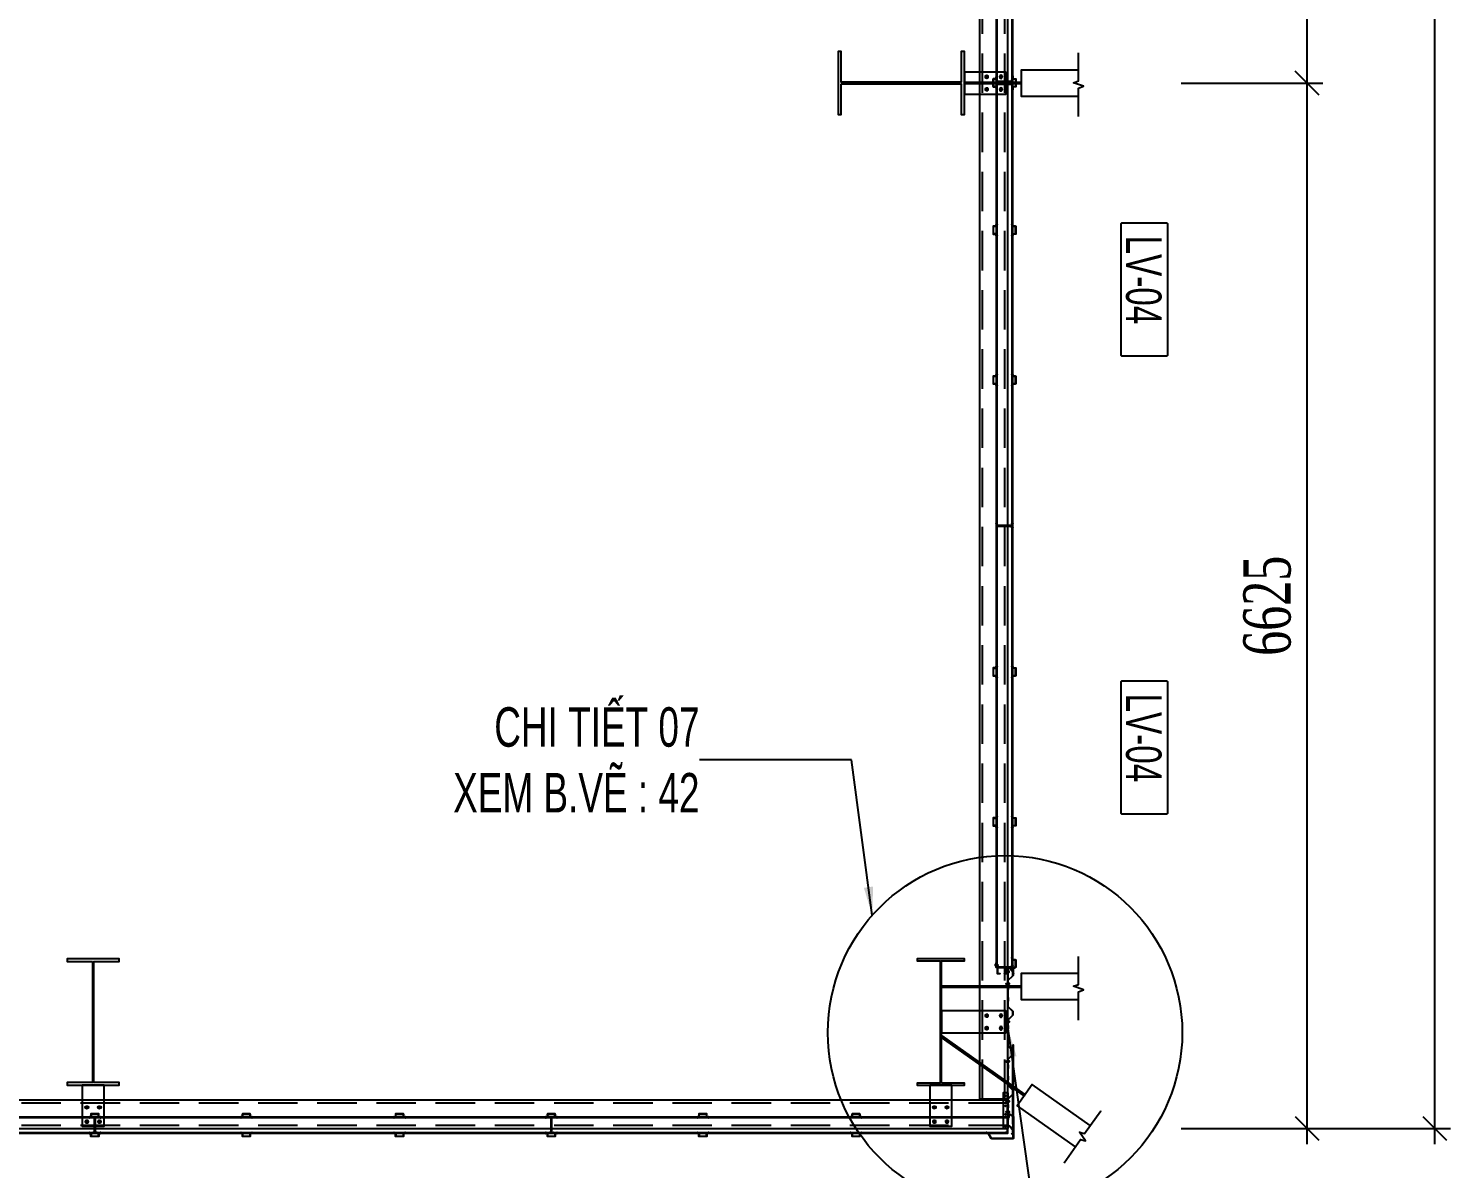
# Model space of a CAD drawing. Header units: inches. Extents: x 340055 to 349452, y -34649 to -30845.
# Drawn here: x 347365.8 to 347455.9, y -33737 to -33664.8 of the extents above; entities that cross this region are included whole.
import ezdxf

# ---------------------------------------------------------------- set-up
doc = ezdxf.new("R2010")
doc.units = ezdxf.units.IN
doc.header["$MEASUREMENT"] = 0
doc.linetypes.add('CENTER2', pattern=[28.575, 19.05, -3.175, 3.175, -3.175])
doc.linetypes.add('HIDDEN', pattern=[0.375, 0.25, -0.125])
for name, color, linetype in [('2', 2, 'Continuous'), ('250', 250, 'Continuous'), ('251', 251, 'Continuous'), ('3', 3, 'Continuous'), ('6', 6, 'Continuous'), ('8', 8, 'Continuous'), ('Co ban', 2, 'Continuous'), ('DIM', 8, 'Continuous'), ('flashing', 6, 'Continuous'), ('STRUCTURE', 1, 'Continuous')]:
    doc.layers.add(name, color=color, linetype=linetype)
doc.styles.add('ST1', font='times.ttf', dxfattribs={"width": 0.7})
doc.styles.add('ST1H', font='vnshxh.shx', dxfattribs={"width": 0.7})
doc.dimstyles.new('100', dxfattribs={"dimtxt": 3, "dimasz": 1.5, "dimexe": 1, "dimexo": 0, "dimgap": 1, "dimtad": 1, "dimdec": 0, "dimlfac": 100, "dimzin": 0, "dimdsep": 46, "dimtxsty": 'ST1', "dimblk": 'OBLIQUE', "dimcen": 1, "dimdle": 1, "dimclrd": 8, "dimclre": 8, "dimclrt": 3, "dimadec": 0, "dimazin": 0, "dimtfac": 1, "dimtdec": 0, "dimtix": 1, "dimtmove": 1, "dimatfit": 3, "dimfxl": 0, "dimtolj": 1, "dimtzin": 0, "dimlwd": -1, "dimlwe": -1, "dimarcsym": 0})
doc.dimstyles.new('3', dxfattribs={"dimtxt": 3.5, "dimasz": 1.8, "dimexe": 1, "dimexo": 0, "dimgap": 1, "dimtad": 1, "dimdec": 0, "dimlfac": 3, "dimzin": 0, "dimdsep": 46, "dimtxsty": 'ST1H', "dimblk": 'OBLIQUE', "dimcen": 1, "dimdle": 1, "dimclrd": 8, "dimclre": 8, "dimclrt": 3, "dimadec": 0, "dimazin": 0, "dimtfac": 1, "dimtdec": 0, "dimtix": 1, "dimtofl": 0, "dimtmove": 1, "dimatfit": 3, "dimfxl": 0, "dimtolj": 1, "dimtzin": 0, "dimlwd": -1, "dimlwe": -1, "dimarcsym": 0})

# ---------------------------------------------------------------- blocks, each defined once
blk = doc.blocks.new('_Oblique')
at = {"color": 0, "linetype": 'ByBlock', "lineweight": -2}
blk.add_line((-0.5, -0.5), (0.5, 0.5), dxfattribs=at)
blk = doc.blocks.new('*D364')
at = {"color": 8, "linetype": 'Continuous', "transparency": 16777216}
for p, q in [((347446.823, -33735.508), (347446.823, -33667.26)), ((347438.832, -33668.26), (347447.823, -33668.26)), ((347438.832, -33734.508), (347447.823, -33734.508))]:
    blk.add_line(p, q, dxfattribs=at)
at = {"layer": 'Defpoints', "color": 0, "transparency": 16777216}
for p in [(347438.832, -33668.26), (347446.823, -33668.26), (347438.832, -33734.508)]:
    blk.add_point(p, dxfattribs=at)
at = {"color": 8, "transparency": 16777216, "xscale": 1.5, "yscale": 1.5, "zscale": 1.5}
for p, rotation in [((347446.823, -33668.26), 90), ((347446.823, -33734.508), 270)]:
    blk.add_blockref('_Oblique', p, dxfattribs=dict(at, rotation=rotation))
at = {"color": 3, "transparency": 16777216, "insert": (347444.297, -33701.384), "char_height": 3, "attachment_point": 5, "rotation": 90, "style": 'ST1', "bg_fill": 3, "box_fill_scale": 1.25, "bg_fill_color": 256, "bg_fill_true_color": 13158600, "bg_fill_transparency": 0}
blk.add_mtext('\\A1;6625', dxfattribs=at)
blk = doc.blocks.new('*D365')
at = {"color": 8, "linetype": 'Continuous', "transparency": 16777216}
for p, q in [((347446.823, -33669.26), (347446.823, -33601.01)), ((347438.098, -33602.01), (347447.823, -33602.01)), ((347438.832, -33668.26), (347447.823, -33668.26))]:
    blk.add_line(p, q, dxfattribs=at)
at = {"layer": 'Defpoints', "color": 0, "transparency": 16777216}
for p in [(347438.098, -33602.01), (347446.823, -33602.01), (347438.832, -33668.26)]:
    blk.add_point(p, dxfattribs=at)
at = {"color": 8, "transparency": 16777216, "xscale": 1.5, "yscale": 1.5, "zscale": 1.5}
for p, rotation in [((347446.823, -33602.01), 90), ((347446.823, -33668.26), 270)]:
    blk.add_blockref('_Oblique', p, dxfattribs=dict(at, rotation=rotation))
at = {"color": 3, "transparency": 16777216, "insert": (347444.297, -33635.135), "char_height": 3, "attachment_point": 5, "rotation": 90, "style": 'ST1', "bg_fill": 3, "box_fill_scale": 1.25, "bg_fill_color": 256, "bg_fill_true_color": 13158600, "bg_fill_transparency": 0}
blk.add_mtext('\\A1;6625', dxfattribs=at)
blk = doc.blocks.new('*D368')
at = {"color": 8, "linetype": 'Continuous', "transparency": 16777216}
for p, q in [((347454.91, -33735.508), (347454.91, -33468.51)), ((347438.098, -33469.51), (347455.91, -33469.51)), ((347438.832, -33734.508), (347455.91, -33734.508))]:
    blk.add_line(p, q, dxfattribs=at)
at = {"layer": 'Defpoints', "color": 0, "transparency": 16777216}
for p in [(347438.098, -33469.51), (347454.91, -33469.51), (347438.832, -33734.508)]:
    blk.add_point(p, dxfattribs=at)
at = {"color": 8, "transparency": 16777216, "xscale": 1.5, "yscale": 1.5, "zscale": 1.5}
for p, rotation in [((347454.91, -33469.51), 90), ((347454.91, -33734.508), 270)]:
    blk.add_blockref('_Oblique', p, dxfattribs=dict(at, rotation=rotation))
at = {"color": 3, "transparency": 16777216, "insert": (347452.384, -33602.009), "char_height": 3, "attachment_point": 5, "rotation": 90, "style": 'ST1', "bg_fill": 3, "box_fill_scale": 1.25, "bg_fill_color": 256, "bg_fill_true_color": 13158600, "bg_fill_transparency": 0}
blk.add_mtext('\\A1;26500', dxfattribs=at)
blk = doc.blocks.new('OVAl18-26')
at = {"layer": '250', "linetype": 'HIDDEN', "ltscale": 3}
blk.add_circle((0, 0), 1.78, dxfattribs=at)
at = {"layer": 'Co ban', "color": 71}
for p, q in [((0.8, 1.8), (-0.8, 1.8)), ((-0.8, -1.8), (0.8, -1.8))]:
    blk.add_line(p, q, dxfattribs=at)
for centre, start, end in [((-0.8, 0), 90, 270), ((0.8, 0), 270, 90)]:
    blk.add_arc(centre, 1.78, start, end, dxfattribs=at)
at = {"layer": 'DIM', "color": 5, "linetype": 'CENTER2', "ltscale": 0.2}
blk.add_line((-3.4, 0), (3.4, 0), dxfattribs=at)
at = {"layer": 'DIM', "color": 5, "linetype": 'CENTER2', "ltscale": 0.1}
blk.add_line((0, -2.7), (0, 2.7), dxfattribs=at)
blk.add_line((0, -2.7), (0, 2.7), dxfattribs=at)
blk = doc.blocks.new('Short_Self_drilling')
at = {"layer": 'STRUCTURE', "color": 1, "linetype": 'Continuous'}
for p, q in [((6.4, 1.7), (-6.4, 1.7)), ((5.1, 3.8), (-5.1, 3.8)), ((-2.6, 2.9), (-5.1, 2.9)), ((-3.4, 3.8), (-3.4, 6.8)), ((3, 7.2), (-3, 7.2)), ((2.6, 2.9), (-2.6, 2.9)), ((-2.1, 2.8), (-2.1, 2.9)), ((6.3, 0), (0, 0)), ((2.2, 2.8), (2.2, 2.9)), ((2.2, -0.5), (2.2, 0)), ((5.1, 2.9), (2.6, 2.9)), ((3.4, 3.8), (3.4, 6.8)), ((3, -1.2), (-2.7, -0.2)), ((3, -2.7), (-2.7, -1.8)), ((3, -4.2), (-2.7, -3.3)), ((3, -5.8), (-2.7, -4.8)), ((3, -7.3), (-2.7, -6.3)), ((-1.9, -8), (-2.7, -7.9)), ((-2.1, -1.4), (-2.1, -0.9)), ((-2.1, -2.9), (-2.1, -2.4)), ((-2.1, -4.4), (-2.1, -3.9)), ((-2.1, -6), (-2.1, -5.4)), ((-2.1, -7.5), (-2.1, -7)), ((-2.1, -12.3), (-2.1, -8.5)), ((3, -8.8), (-1.1, -8.1)), ((2.1, -12.3), (2.1, -9.1)), ((2.2, -2), (2.2, -1.5)), ((2.2, -3.6), (2.2, -3)), ((2.2, -5.1), (2.2, -4.6)), ((2.2, -6.6), (2.2, -6.1)), ((2.2, -8.1), (2.2, -7.6))]:
    blk.add_line(p, q, dxfattribs=at)
blk.add_lwpolyline([(6.4, 1.3), (6.4, 1.7), (2.1, 2.8), (-2.1, 2.8), (-6.4, 1.7), (-6.4, 1.3)], close=True, dxfattribs=at)
for points in [[(-6.4, 1.3, -0.088869), (-6.3, 0), (0, 0)], [(-0.1, 3.8), (-0.3, 6.2, 0.338878), (-3.1, 6.2), (-3.3, 3.8)], [(3.3, 3.8), (3.1, 6.2, 0.338878), (0.3, 6.2), (0.1, 3.8)], [(2.1, -12.3), (0.2, -14.2, -0.333596), (-0.2, -14.2), (-2.1, -12.3)], [(-0.1, -14), (-1, -12.2, -0.148657), (-1.4, -11.2), (-2, -7.7, -0.815006), (-1.2, -7.8, 0.150833), (-0.8, -8.7)], [(2.1, -12.3), (1.7, -11.7, 0.52242), (0.9, -11.7), (-0.2, -14.2)]]:
    blk.add_lwpolyline(points, format="xyb", dxfattribs=at)
for points in [[(3, -1.2), (2.2, -1.5), (-2.1, -0.8), (-2.7, -0.2), (-2.4, 0)], [(3, -2.7), (2.2, -3), (-2.1, -2.4), (-2.7, -1.8), (-2.1, -1.4), (2.2, -2), (3, -2.7)], [(3, -4.2), (2.2, -4.6), (-2.1, -3.9), (-2.7, -3.3), (-2.1, -2.9), (2.2, -3.6), (3, -4.2)], [(3, -5.8), (2.2, -6.1), (-2.1, -5.4), (-2.7, -4.8), (-2.1, -4.4), (2.2, -5.1), (3, -5.8)], [(3, -7.3), (2.2, -7.6), (-2.1, -7), (-2.7, -6.3), (-2.1, -6), (2.2, -6.6), (3, -7.3)], [(-1.8, -8.5), (-2.1, -8.5), (-2.7, -7.9), (-2.1, -7.5), (-1.8, -7.5)], [(-1.3, -7.6), (2.2, -8.1), (3, -8.8)], [(-1.2, 0), (2.2, -0.5), (3, -1.2)], [(3, -8.8), (2.2, -9.1), (-0.8, -8.7)]]:
    blk.add_lwpolyline(points, dxfattribs=at)
for centre, radius, start, end in [((-5, 3.3), 0.455, 109.79487, 250.26739), ((-3, 6.8), 0.429, 90.03113, 180.03113), ((3, 6.8), 0.429, 0.03113, 90.03113), ((5.1, 3.3), 0.435, 279.72757, 80.33469), ((10, 0.2), 3.74, 162.29632, 182.61031)]:
    blk.add_arc(centre, radius, start, end, dxfattribs=at)
blk = doc.blocks.new('751')
at = {"true_color": 0xfa051e}
h = blk.add_hatch(dxfattribs=at)
h.set_pattern_fill('ANSI31', color=1, scale=3, style=0)
h.set_pattern_definition([(135, (666177.15917, -3958.0753), (0.26516504294, 0.26516504294), [])])
h.paths.add_polyline_path([(349602.3, -42372.5), (349602.9, -42372.5), (349602.9, -42297.5), (349602.3, -42297.5)])
at = {"color": 8}
for p, q in [((349607.2, -42303.5), (349607.8, -42303.5)), ((349607.5, -42303.2), (349607.5, -42303.8)), ((349607.2, -42324.6), (349607.8, -42324.6)), ((349607.2, -42342.6), (349607.8, -42342.6)), ((349607.5, -42324.3), (349607.5, -42324.9)), ((349607.5, -42342.3), (349607.5, -42342.9)), ((349607.2, -42368.3), (349607.8, -42368.3)), ((349607.5, -42368), (349607.5, -42368.7))]:
    blk.add_line(p, q, dxfattribs=at)
at = {"color": 1, "true_color": 0xfa051e}
for points in [[(349612.3, -42372.5), (349602.3, -42372.5), (349602.3, -42297.5), (349612.3, -42297.5)], [(349602.3, -42372.5), (349602.9, -42372.5), (349602.9, -42297.5), (349602.3, -42297.5)]]:
    blk.add_lwpolyline(points, close=True, dxfattribs=at)
at = {"color": 8}
for centre, radius in [((349607.5, -42303.5), 0.665), ((349607.5, -42303.5), 0.318), ((349607.5, -42324.6), 0.665), ((349607.5, -42342.6), 0.665), ((349607.5, -42324.6), 0.318), ((349607.5, -42342.6), 0.318), ((349607.5, -42368.3), 0.665), ((349607.5, -42368.3), 0.318)]:
    blk.add_circle(centre, radius, dxfattribs=at)
blk = doc.blocks.new('RIVET')
at = {"color": 8}
for p, q in [((-3.9, 1.1), (-4.2, 0)), ((-4.2, 0), (-3.9, -1.1)), ((-3.9, -1.1), (-3.9, 1.1)), ((-3.5, -1.3), (-3.5, 1.3)), ((-1, -1.2), (-1, 1.3)), ((-1, 1.3), (-0.1, 1.3)), ((0, 1.3), (0, 2.4)), ((0, -1.3), (0, 1.3)), ((0.1, 2.5), (0.1, 2.5)), ((0.1, 2.5), (0.7, 1.4)), ((0.1, -2.5), (0.1, 2.5)), ((0.7, 1.1), (0.7, -1.1)), ((0.9, 0.7), (0.7, 0.7)), ((0.9, -0.7), (0.9, 0.7)), ((-0.1, -1.2), (-1, -1.2)), ((0, -2.4), (0, -1.3)), ((0.7, -1.4), (0.1, -2.5)), ((0.1, -2.5), (0.1, -2.5)), ((0.9, -0.7), (0.7, -0.7))]:
    blk.add_line(p, q, dxfattribs=at)
for centre, radius, start, end in [((-3.4, 0.7), 0.634, 101.56667, 142.23088), ((-2.5, -0.1), 1.78, 64.63521, 125.23685), ((-0.9, 3), 1.71, 240.47832, 268.3625), ((-0.1, 1.3), 0.0625, 270, 0), ((0.1, 2.4), 0.0625, 90, 180), ((0.1, 2.4), 0.0625, 26.56505, 90), ((0.1, 1.1), 0.625, 0, 26.56505), ((5.4, 0.6), 4.45, 179.07778, 187.95176), ((5.8, -0.6), 4.85, 172.41501, 180.55546), ((-3.4, -0.7), 0.634, 217.76912, 258.43333), ((-2.5, 0.1), 1.78, 234.76315, 295.36479), ((-0.9, -3), 1.71, 91.6375, 119.52168), ((-0.1, -1.3), 0.0625, 0, 90), ((0.1, -2.4), 0.0625, 180, 270), ((0.1, -2.4), 0.0625, 270, 333.43495), ((0.1, -1.1), 0.625, 333.43495, 0)]:
    blk.add_arc(centre, radius, start, end, dxfattribs=at)
blk = doc.blocks.new('855')
at = {"color": 71, "ltscale": 0.1}
for points in [[(369877.7, -45248.5), (369877.7, -44157.6), (369911.1, -44157.6), (369911.1, -45248.5), (369911.1, -45258.4), (369877.7, -45258.4)], [(369911.1, -45248.5), (369911.1, -44157.6), (369877.7, -44157.6), (369877.7, -45248.5), (369877.7, -45258.4), (369911.1, -45258.4)], [(369910.8, -45248.5), (369910.8, -45258.1), (369878.1, -45258.1), (369878.1, -45248.5), (369878.1, -44157.9), (369910.8, -44157.9)], [(369878.1, -45248.5), (369878.1, -45258.1), (369910.8, -45258.1), (369910.8, -45248.5), (369910.8, -44157.9), (369878.1, -44157.9)]]:
    blk.add_lwpolyline(points, close=True, dxfattribs=at)
at = {"layer": 'flashing'}
for points in [[(369898.2, -44157.2), (369877.4, -44157.2), (369877.4, -44165.6), (369877.7, -44165.6), (369877.7, -44157.6), (369898.2, -44157.6), (369911.1, -44157.6), (369911.1, -44165.6), (369911.5, -44165.6), (369911.5, -44157.2)], [(369877.4, -44530.7), (369877.4, -44537.4), (369877.7, -44537.4), (369877.7, -44530.4), (369871.1, -44530.4), (369871.1, -44517.4), (369871.1, -44514.4), (369877.7, -44514.4), (369877.7, -44507.4), (369877.4, -44507.4), (369877.4, -44514), (369870.7, -44514), (369870.7, -44517.4), (369870.7, -44530.7)], [(369911.5, -44530.7), (369911.5, -44537.4), (369911.1, -44537.4), (369911.1, -44530.4), (369917.8, -44530.4), (369917.8, -44517.4), (369917.8, -44514.4), (369911.1, -44514.4), (369911.1, -44507.4), (369911.5, -44507.4), (369911.5, -44514), (369918.1, -44514), (369918.1, -44517.4), (369918.1, -44530.7)], [(369877.4, -44901.7), (369877.4, -44908.3), (369877.7, -44908.3), (369877.7, -44901.3), (369871.1, -44901.3), (369871.1, -44888.4), (369871.1, -44885.3), (369877.7, -44885.3), (369877.7, -44878.3), (369877.4, -44878.3), (369877.4, -44885), (369870.7, -44885), (369870.7, -44888.4), (369870.7, -44901.7)], [(369911.5, -44901.7), (369911.5, -44908.3), (369911.1, -44908.3), (369911.1, -44901.3), (369917.8, -44901.3), (369917.8, -44888.4), (369917.8, -44885.3), (369911.1, -44885.3), (369911.1, -44878.3), (369911.5, -44878.3), (369911.5, -44885), (369918.1, -44885), (369918.1, -44888.4), (369918.1, -44901.7)], [(369898.2, -45258.8), (369877.4, -45258.8), (369877.4, -45250.4), (369877.7, -45250.4), (369877.7, -45258.4), (369898.2, -45258.4), (369911.1, -45258.4), (369911.1, -45250.4), (369911.5, -45250.4), (369911.5, -45258.8)]]:
    blk.add_lwpolyline(points, close=True, dxfattribs=at)
at = {"layer": 'flashing', "color": 0, "ltscale": 500}
for p, xscale, yscale, zscale in [((369877.4, -44162.3), -0.3130008010193706, 0.3130008010193706, 0.3130008012830477), ((369911.5, -44161.4), 0.3130008010193706, 0.3130008010193706, 0.3130008010193706), ((369877.4, -44510.5), -0.3255208330228925, 0.3255208333721384, 0.3255208333343695), ((369911.5, -44510.5), 0.3255208330228925, 0.3255208330228925, 0.3255208330228925), ((369877.4, -44534), -0.3255208330228925, 0.3255208333721384, 0.3255208333343695), ((369911.5, -44534), 0.3255208330228925, 0.3255208330228925, 0.3255208330228925), ((369877.4, -44881.5), -0.3255208330228925, 0.3255208333721384, 0.3255208333343695), ((369911.5, -44881.5), 0.3255208330228925, 0.3255208330228925, 0.3255208330228925), ((369877.4, -44905), -0.3255208330228925, 0.3255208333721384, 0.3255208333343695), ((369911.5, -44905), 0.3255208330228925, 0.3255208330228925, 0.3255208330228925)]:
    blk.add_blockref('RIVET', p, dxfattribs=dict(at, xscale=xscale, yscale=yscale, zscale=zscale))
at = {"layer": 'flashing', "color": 0, "ltscale": 500, "yscale": 0.3130008010193706, "rotation": 180}
for p, xscale, zscale in [((369877.4, -45253.7), 0.3130008010193706, 0.3130008010193706), ((369911.5, -45254.6), -0.3130008010193706, 0.3130008012830477)]:
    blk.add_blockref('RIVET', p, dxfattribs=dict(at, xscale=xscale, zscale=zscale))
blk = doc.blocks.new('854')
at = {"color": 71, "ltscale": 0.1}
for points in [[(369877.7, -43212.4), (369877.7, -42289.6), (369911.1, -42289.6), (369911.1, -43212.4), (369911.1, -43222.3), (369877.7, -43222.3)], [(369911.1, -43212.4), (369911.1, -42289.6), (369877.7, -42289.6), (369877.7, -43212.4), (369877.7, -43222.3), (369911.1, -43222.3)], [(369910.8, -43212.4), (369910.8, -43222), (369878.1, -43222), (369878.1, -43212.4), (369878.1, -42289.9), (369910.8, -42289.9)], [(369878.1, -43212.4), (369878.1, -43222), (369910.8, -43222), (369910.8, -43212.4), (369910.8, -42289.9), (369878.1, -42289.9)]]:
    blk.add_lwpolyline(points, close=True, dxfattribs=at)
at = {"layer": 'flashing'}
for points in [[(369898.2, -42289.2), (369877.4, -42289.2), (369877.4, -42297.6), (369877.7, -42297.6), (369877.7, -42289.6), (369898.2, -42289.6), (369911.1, -42289.6), (369911.1, -42297.6), (369911.5, -42297.6), (369911.5, -42289.2)], [(369877.4, -42606.4), (369877.4, -42613.1), (369877.7, -42613.1), (369877.7, -42606.1), (369871.1, -42606.1), (369871.1, -42593.2), (369871.1, -42590.1), (369877.7, -42590.1), (369877.7, -42583.1), (369877.4, -42583.1), (369877.4, -42589.8), (369870.7, -42589.8), (369870.7, -42593.2), (369870.7, -42606.4)], [(369911.5, -42606.4), (369911.5, -42613.1), (369911.1, -42613.1), (369911.1, -42606.1), (369917.8, -42606.1), (369917.8, -42593.2), (369917.8, -42590.1), (369911.1, -42590.1), (369911.1, -42583.1), (369911.5, -42583.1), (369911.5, -42589.8), (369918.1, -42589.8), (369918.1, -42593.2), (369918.1, -42606.4)], [(369877.4, -42923.1), (369877.4, -42929.8), (369877.7, -42929.8), (369877.7, -42922.8), (369871.1, -42922.8), (369871.1, -42909.8), (369871.1, -42906.8), (369877.7, -42906.8), (369877.7, -42899.8), (369877.4, -42899.8), (369877.4, -42906.4), (369870.7, -42906.4), (369870.7, -42909.8), (369870.7, -42923.1)], [(369911.5, -42923.1), (369911.5, -42929.8), (369911.1, -42929.8), (369911.1, -42922.8), (369917.8, -42922.8), (369917.8, -42909.8), (369917.8, -42906.8), (369911.1, -42906.8), (369911.1, -42899.8), (369911.5, -42899.8), (369911.5, -42906.4), (369918.1, -42906.4), (369918.1, -42909.8), (369918.1, -42923.1)], [(369898.2, -43222.6), (369877.4, -43222.6), (369877.4, -43214.3), (369877.7, -43214.3), (369877.7, -43222.3), (369898.2, -43222.3), (369911.1, -43222.3), (369911.1, -43214.3), (369911.5, -43214.3), (369911.5, -43222.6)]]:
    blk.add_lwpolyline(points, close=True, dxfattribs=at)
at = {"layer": 'flashing', "color": 0, "ltscale": 500}
for p, xscale, yscale, zscale in [((369877.4, -42294.3), -0.3130008010193706, 0.3130008010193706, 0.3130008012830477), ((369911.5, -42293.4), 0.3130008010193706, 0.3130008010193706, 0.3130008010193706), ((369877.4, -42586.3), -0.3255208330228925, 0.3255208333721384, 0.3255208333343695), ((369911.5, -42586.3), 0.3255208330228925, 0.3255208330228925, 0.3255208330228925), ((369877.4, -42609.8), -0.3255208330228925, 0.3255208333721384, 0.3255208333343695), ((369911.5, -42609.8), 0.3255208330228925, 0.3255208330228925, 0.3255208330228925), ((369877.4, -42902.9), -0.3255208330228925, 0.3255208333721384, 0.3255208333343695), ((369911.5, -42902.9), 0.3255208330228925, 0.3255208330228925, 0.3255208330228925), ((369877.4, -42926.4), -0.3255208330228925, 0.3255208333721384, 0.3255208333343695), ((369911.5, -42926.4), 0.3255208330228925, 0.3255208330228925, 0.3255208330228925)]:
    blk.add_blockref('RIVET', p, dxfattribs=dict(at, xscale=xscale, yscale=yscale, zscale=zscale))
at = {"layer": 'flashing', "color": 0, "ltscale": 500, "yscale": 0.3130008010193706, "rotation": 180}
for p, xscale, zscale in [((369877.4, -43217.6), 0.3130008010193706, 0.3130008010193706), ((369911.5, -43218.4), -0.3130008010193706, 0.3130008012830477)]:
    blk.add_blockref('RIVET', p, dxfattribs=dict(at, xscale=xscale, zscale=zscale))
blk = doc.blocks.new('853')
at = {"color": 71, "ltscale": 0.1}
for points in [[(339643.8, -42241.2), (340566.5, -42241.2), (340566.5, -42274.6), (339643.8, -42274.6), (339603.2, -42274.6), (339603.2, -42241.2)], [(339643.8, -42274.6), (340566.5, -42274.6), (340566.5, -42241.2), (339643.8, -42241.2), (339603.2, -42241.2), (339603.2, -42274.6)], [(339643.8, -42274.2), (339603.5, -42274.2), (339603.5, -42241.5), (339643.8, -42241.5), (340566.2, -42241.5), (340566.2, -42274.2)], [(339643.8, -42241.5), (339603.5, -42241.5), (339603.5, -42274.2), (339643.8, -42274.2), (340566.2, -42274.2), (340566.2, -42241.5)]]:
    blk.add_lwpolyline(points, close=True, dxfattribs=at)
at = {"layer": 'flashing'}
for points in [[(339602.8, -42261.6), (339602.8, -42240.9), (339611.2, -42240.9), (339611.2, -42241.2), (339603.2, -42241.2), (339603.2, -42261.6), (339603.2, -42274.6), (339611.2, -42274.6), (339611.2, -42274.9), (339602.8, -42274.9)], [(339914.5, -42240.9), (339907.8, -42240.9), (339907.8, -42241.2), (339914.8, -42241.2), (339914.8, -42234.5), (339927.7, -42234.5), (339930.8, -42234.5), (339930.8, -42241.2), (339937.8, -42241.2), (339937.8, -42240.9), (339931.1, -42240.9), (339931.1, -42234.2), (339927.7, -42234.2), (339914.5, -42234.2)], [(340238.1, -42240.9), (340231.4, -42240.9), (340231.4, -42241.2), (340238.4, -42241.2), (340238.4, -42234.5), (340251.3, -42234.5), (340254.4, -42234.5), (340254.4, -42241.2), (340261.4, -42241.2), (340261.4, -42240.9), (340254.7, -42240.9), (340254.7, -42234.2), (340251.3, -42234.2), (340238.1, -42234.2)], [(340566.9, -42261.6), (340566.9, -42240.9), (340558.5, -42240.9), (340558.5, -42241.2), (340566.5, -42241.2), (340566.5, -42261.6), (340566.5, -42274.6), (340558.5, -42274.6), (340558.5, -42274.9), (340566.9, -42274.9)], [(339914.5, -42274.9), (339907.8, -42274.9), (339907.8, -42274.6), (339914.8, -42274.6), (339914.8, -42281.2), (339927.7, -42281.2), (339930.8, -42281.2), (339930.8, -42274.6), (339937.8, -42274.6), (339937.8, -42274.9), (339931.1, -42274.9), (339931.1, -42281.6), (339927.7, -42281.6), (339914.5, -42281.6)], [(340238.1, -42274.9), (340231.4, -42274.9), (340231.4, -42274.6), (340238.4, -42274.6), (340238.4, -42281.2), (340251.3, -42281.2), (340254.4, -42281.2), (340254.4, -42274.6), (340261.4, -42274.6), (340261.4, -42274.9), (340254.7, -42274.9), (340254.7, -42281.6), (340251.3, -42281.6), (340238.1, -42281.6)]]:
    blk.add_lwpolyline(points, close=True, dxfattribs=at)
at = {"layer": 'flashing', "color": 0, "ltscale": 500}
for p, xscale, yscale, zscale, rotation in [((339607.9, -42240.8), 0.3130008012522012, 0.3130008012522012, 0.3130008012522012, 90), ((339911.2, -42240.9), -0.3255208333721384, 0.3255208333721384, 0.3255208333343695, 270), ((339934.7, -42240.9), -0.3255208333721384, 0.3255208333721384, 0.3255208333343695, 270), ((340234.7, -42240.9), -0.3255208333721384, 0.3255208333721384, 0.3255208333343695, 270), ((340258.2, -42240.9), -0.3255208333721384, 0.3255208333721384, 0.3255208333343695, 270), ((340561.8, -42240.8), -0.3130008012522012, 0.3130008012522012, 0.3130008012830477, 270), ((339607, -42274.9), -0.3130008012522012, 0.3130008012522012, 0.3130008012830477, 90), ((339911.2, -42274.9), 0.3255208332557231, 0.3255208332557231, 0.3255208332557231, 270), ((339934.7, -42274.9), 0.3255208332557231, 0.3255208332557231, 0.3255208332557231, 270), ((340234.7, -42274.9), 0.3255208332557231, 0.3255208332557231, 0.3255208332557231, 270), ((340258.2, -42274.9), 0.3255208332557231, 0.3255208332557231, 0.3255208332557231, 270), ((340562.7, -42274.9), 0.3130008012522012, 0.3130008012522012, 0.3130008012522012, 270)]:
    blk.add_blockref('RIVET', p, dxfattribs=dict(at, xscale=xscale, yscale=yscale, zscale=zscale, rotation=rotation))
blk = doc.blocks.new('852')
at = {"color": 71, "ltscale": 0.1}
for points in [[(329145.5, -42241.2), (329971, -42241.2), (329971, -42274.6), (329145.5, -42274.6), (329104.9, -42274.6), (329104.9, -42241.2)], [(329145.5, -42274.6), (329971, -42274.6), (329971, -42241.2), (329145.5, -42241.2), (329104.9, -42241.2), (329104.9, -42274.6)], [(329145.5, -42274.2), (329105.3, -42274.2), (329105.3, -42241.5), (329145.5, -42241.5), (329970.7, -42241.5), (329970.7, -42274.2)], [(329145.5, -42241.5), (329105.3, -42241.5), (329105.3, -42274.2), (329145.5, -42274.2), (329970.7, -42274.2), (329970.7, -42241.5)]]:
    blk.add_lwpolyline(points, close=True, dxfattribs=at)
at = {"layer": 'flashing'}
for points in [[(329104.6, -42261.6), (329104.6, -42240.9), (329113, -42240.9), (329113, -42241.2), (329104.9, -42241.2), (329104.9, -42261.6), (329104.9, -42274.6), (329113, -42274.6), (329113, -42274.9), (329104.6, -42274.9)], [(329379.3, -42240.9), (329372.6, -42240.9), (329372.6, -42241.2), (329379.6, -42241.2), (329379.6, -42234.5), (329392.6, -42234.5), (329395.6, -42234.5), (329395.6, -42241.2), (329402.6, -42241.2), (329402.6, -42240.9), (329396, -42240.9), (329396, -42234.2), (329392.6, -42234.2), (329379.3, -42234.2)], [(329679.4, -42240.9), (329672.7, -42240.9), (329672.7, -42241.2), (329679.7, -42241.2), (329679.7, -42234.5), (329692.7, -42234.5), (329695.7, -42234.5), (329695.7, -42241.2), (329702.7, -42241.2), (329702.7, -42240.9), (329696, -42240.9), (329696, -42234.2), (329692.7, -42234.2), (329679.4, -42234.2)], [(329971.3, -42261.6), (329971.3, -42240.9), (329963, -42240.9), (329963, -42241.2), (329971, -42241.2), (329971, -42261.6), (329971, -42274.6), (329963, -42274.6), (329963, -42274.9), (329971.3, -42274.9)], [(329379.3, -42274.9), (329372.6, -42274.9), (329372.6, -42274.6), (329379.6, -42274.6), (329379.6, -42281.2), (329392.6, -42281.2), (329395.6, -42281.2), (329395.6, -42274.6), (329402.6, -42274.6), (329402.6, -42274.9), (329396, -42274.9), (329396, -42281.6), (329392.6, -42281.6), (329379.3, -42281.6)], [(329679.4, -42274.9), (329672.7, -42274.9), (329672.7, -42274.6), (329679.7, -42274.6), (329679.7, -42281.2), (329692.7, -42281.2), (329695.7, -42281.2), (329695.7, -42274.6), (329702.7, -42274.6), (329702.7, -42274.9), (329696, -42274.9), (329696, -42281.6), (329692.7, -42281.6), (329679.4, -42281.6)]]:
    blk.add_lwpolyline(points, close=True, dxfattribs=at)
at = {"layer": 'flashing', "color": 0, "ltscale": 500}
for p, xscale, yscale, zscale, rotation in [((329109.7, -42240.8), 0.3130008012522012, 0.3130008012522012, 0.3130008012522012, 90), ((329376, -42240.9), -0.390625, 0.390625, 0.3906250000012433, 270), ((329399.5, -42240.9), -0.390625, 0.390625, 0.3906250000012433, 270), ((329676.1, -42240.9), -0.390625, 0.390625, 0.3906250000012433, 270), ((329699.6, -42240.9), -0.390625, 0.390625, 0.3906250000012433, 270), ((329966.3, -42240.8), -0.3130008012522012, 0.3130008012522012, 0.3130008012830477, 270), ((329108.8, -42274.9), -0.3130008012522012, 0.3130008012522012, 0.3130008012830477, 90), ((329376, -42274.9), 0.390625, 0.390625, 0.390625, 270), ((329399.5, -42274.9), 0.390625, 0.390625, 0.390625, 270), ((329676.1, -42274.9), 0.390625, 0.390625, 0.390625, 270), ((329699.6, -42274.9), 0.390625, 0.390625, 0.390625, 270), ((329967.2, -42274.9), 0.3130008012522012, 0.3130008012522012, 0.3130008012522012, 270)]:
    blk.add_blockref('RIVET', p, dxfattribs=dict(at, xscale=xscale, yscale=yscale, zscale=zscale, rotation=rotation))
blk = doc.blocks.new('SideLap')
at = {"layer": 'STRUCTURE', "color": 1, "linetype": 'Continuous'}
for p, q in [((15, 16), (0, 0)), ((20, 6), (0, -3)), ((15, 16), (20, 12)), ((15, 16), (40, 16)), ((42, 30), (40, 16)), ((40, 16), (44, -8)), ((48, 16), (42, 30)), ((42, 30), (48, -10)), ((52, -11), (48, 16)), ((48, 16), (52, 16)), ((54, 30), (52, 16)), ((52, 16), (57, -18)), ((60, 16), (54, 30)), ((54, 30), (64, -33)), ((65, -18), (60, 16)), ((60, 16), (64, 16)), ((66, 30), (64, 16)), ((64, 16), (69, -18)), ((72, 16), (66, 30)), ((66, 30), (76, -33)), ((77, -18), (72, 16)), ((72, 16), (76, 16)), ((78, 31), (76, 16)), ((76, 16), (81, -18)), ((84, 16), (78, 31)), ((78, 31), (88, -33)), ((89, -18), (84, 16)), ((84, 16), (88, 16)), ((90, 30), (88, 16)), ((88, 16), (93, -18)), ((96, 16), (90, 30)), ((90, 30), (100, -33)), ((101, -18), (96, 16)), ((96, 16), (100, 16)), ((102, 30), (100, 16)), ((100, 16), (105, -18)), ((108, 16), (102, 30)), ((102, 30), (112, -33)), ((112, -11), (108, 16)), ((108, 16), (112, 16)), ((112, -51), (112, 48)), ((122, -52), (122, 49)), ((122, 49), (126, 49)), ((126, 49), (134, 16)), ((126, 49), (126, -52)), ((134, 16), (134, -18)), ((134, 16), (135, 16)), ((135, 39), (135, 19)), ((135, 19), (135, -22)), ((142, 39), (142, -42)), ((142, 26), (165, 26)), ((142, 25), (161, 23)), ((161, 1), (142, -1)), ((169, 22), (169, -25)), ((0, -3), (15, -18)), ((2, -2), (16, -10)), ((15, -18), (45, -18)), ((24, -12), (51, -17)), ((45, -16), (45, -18)), ((45, -18), (52, -33)), ((49, -16), (52, -33)), ((52, -33), (53, -18)), ((53, -18), (53, -16)), ((53, -18), (57, -18)), ((57, -18), (64, -33)), ((64, -33), (65, -18)), ((65, -18), (69, -18)), ((69, -18), (76, -33)), ((76, -33), (77, -18)), ((77, -18), (81, -18)), ((81, -18), (88, -33)), ((88, -33), (89, -18)), ((89, -18), (93, -18)), ((93, -18), (100, -33)), ((100, -33), (101, -18)), ((101, -18), (105, -18)), ((105, -18), (112, -33)), ((112, -33), (112, -20)), ((126, -52), (122, -52)), ((134, -18), (126, -52)), ((134, -18), (135, -18)), ((135, -22), (135, -42)), ((142, -2), (161, -4)), ((161, -26), (142, -28)), ((142, -28), (165, -28))]:
    blk.add_line(p, q, dxfattribs=at)
for centre, radius, start, end in [((18, 9), 3.99, 304.23018, 54.5641), ((113, 77), 29.4, 267.42082, 287.73481), ((138, 39), 3.42, 9.69644, 170.30356), ((147, 12), 18.2, 322.55918, 37.44082), ((165, 22), 3.38, 0, 90), ((2, -1), 2.24, 141.63478, 215.42875), ((24, 2), 14.9, 234.00482, 267.82685), ((52, 2), 13, 231.08251, 265.39217), ((51, -14), 2.99, 285.97616, 82.6971), ((113, -80), 29.4, 72.26519, 92.57918), ((138, -41), 3.59, 199.76374, 340.23626), ((147, -15), 18.2, 322.55918, 37.44082), ((165, -25), 3.38, 270, 0)]:
    blk.add_arc(centre, radius, start, end, dxfattribs=at)

msp = doc.modelspace()

# ---------------------------------------------------------------- hatches: boundary and pattern name
at = {"true_color": 0xfc0324}
h = msp.add_hatch(dxfattribs=at)
h.set_pattern_fill('ANSI31', color=240, scale=0.24, style=0)
h.set_pattern_definition([(45, (336553.38051, -32405.638384), (-0.021213203436, 0.021213203436), [])])
h.paths.add_polyline_path([(347425.1075, -33668.2101), (347428.6972, -33668.2101), (347428.6972, -33668.3101), (347425.1075, -33668.3101)])
at = {"true_color": 0x11eee3}
msp.add_hatch(color=4, dxfattribs=at).paths.add_polyline_path([(347428.3281, -33724.3126), (347428.2051, -33724.3126), (347428.2051, -33724.4117, -0.0909947)])
at = {"true_color": 0xfc0324}
h = msp.add_hatch(dxfattribs=at)
h.set_pattern_fill('ANSI31', color=240, scale=0.24, style=0)
h.set_pattern_definition([(45, (336553.38051, -32462.896564), (-0.021213203436, 0.021213203436), [])])
h.paths.add_polyline_path([(347423.6477, -33725.4683), (347428.6972, -33725.4683), (347428.6972, -33725.5683), (347423.6477, -33725.5683)])
h = msp.add_hatch(dxfattribs=at)
h.set_pattern_fill('ANSI31', color=240, scale=0.24, angle=-35.222199, style=0)
h.set_pattern_definition([(9.77780055, (339272.48589, -26428.348394), (-0.0050948306, 0.02956421318), [])])
h.paths.add_polyline_path([(347423.6477, -33728.6156), (347428.9469, -33732.3568), (347428.8892, -33732.4385), (347423.6477, -33728.738)])

# ---------------------------------------------------------------- linework, layer by layer
at = {"color": 94}
for points in [[(347426.0727, -33471.4929), (347426.0727, -33732.6327), (347427.8577, -33732.6327), (347427.8577, -33471.4929)], [(347155.8579, -33734.5077), (347427.8577, -33734.5077), (347427.8577, -33732.7227), (347155.8579, -33732.7227)]]:
    msp.add_lwpolyline(points, close=True, dxfattribs=at)
at = {"color": 94, "linetype": 'HIDDEN', "ltscale": 10}
for points in [[(347426.2577, -33732.6327), (347426.2577, -33471.4929)], [(347427.6727, -33732.6327), (347427.6727, -33471.4929)], [(347427.8577, -33732.9077), (347155.8579, -33732.9077)], [(347427.8577, -33734.3227), (347155.8579, -33734.3227)]]:
    msp.add_lwpolyline(points, dxfattribs=at)
at = {"color": 240, "true_color": 0xfc0324}
for points in [[(347425.1075, -33668.2101), (347428.6972, -33668.2101), (347428.6972, -33668.3101), (347425.1075, -33668.3101)], [(347423.6477, -33725.4683), (347428.6972, -33725.4683), (347428.6972, -33725.5683), (347423.6477, -33725.5683)], [(347423.6477, -33728.6156), (347428.9469, -33732.3568), (347428.8892, -33732.4385), (347423.6477, -33728.738)]]:
    msp.add_lwpolyline(points, close=True, dxfattribs=at)
at = {"color": 94}
msp.add_lwpolyline([(347427.6484, -33724.6966), (347427.7824, -33724.6966), (347427.7824, -33724.3376, 0.4142136), (347427.7734, -33724.3286), (347427.2234, -33724.3286, 0.4142136), (347427.2144, -33724.3376), (347427.2144, -33724.6966), (347427.3484, -33724.6966), (347427.3484, -33724.7126), (347427.1984, -33724.7126), (347427.1984, -33724.3276, -0.4142136), (347427.2134, -33724.3126), (347427.7834, -33724.3126, -0.4142136), (347427.7984, -33724.3276), (347427.7984, -33724.7126), (347427.6484, -33724.7126), (347427.6484, -33724.6966)], format="xyb", dxfattribs=at)
at = {"color": 3, "ltscale": 15}
msp.add_lwpolyline([(347428.1022, -33734.8662), (347428.1691, -33734.7993), (347428.1691, -33734.6075), (347428.0905, -33734.5232), (347428.0905, -33734.4739), (347427.8596, -33734.2762), (347427.8596, -33733.9532), (347427.8776, -33733.9169), (347427.8776, -33733.7219), (347427.8596, -33733.6857), (347427.8596, -33733.23), (347427.8776, -33733.1938), (347427.8776, -33732.9988), (347427.8596, -33732.9625), (347427.8596, -33732.64), (347428.1691, -33732.3285), (347428.1691, -33732.0867), (347427.8596, -33731.7752), (347427.8596, -33731.4526), (347427.8776, -33731.4164), (347427.8776, -33731.2214), (347427.8596, -33731.1852), (347427.8596, -33730.7295), (347427.8776, -33730.6932), (347427.8776, -33730.4982), (347427.8596, -33730.462), (347427.8596, -33730.1394), (347428.1691, -33729.8302), (347428.1691, -33729.5885), (347427.8596, -33729.2793), (347427.8596, -33728.9542), (347427.8776, -33728.918), (347427.8776, -33728.723), (347427.8596, -33728.6867), (347427.8596, -33728.231), (347427.8776, -33728.1948), (347427.8776, -33727.9998), (347427.8596, -33727.9636), (347427.8596, -33727.641), (347428.1691, -33727.3295), (347428.1691, -33727.0877), (347427.8596, -33726.7762), (347427.8596, -33726.4511), (347427.8776, -33726.4149), (347427.8776, -33726.2199), (347427.8596, -33726.1836), (347427.8596, -33725.7279), (347427.8776, -33725.6917), (347427.8776, -33725.4967), (347427.8596, -33725.4604), (347427.8596, -33725.1379), (347428.1691, -33724.8287), (347428.1691, -33724.5862), (347428.0126, -33724.3808), (347427.8577, -33724.3336), (347427.8577, -33724.3236), (347428.0176, -33724.3708), (347428.1791, -33724.5828), (347428.1791, -33724.8328), (347427.8696, -33725.1421), (347427.8696, -33725.4581), (347427.8876, -33725.4943), (347427.8876, -33725.694), (347427.8696, -33725.7303), (347427.8696, -33726.1813), (347427.8876, -33726.2175), (347427.8876, -33726.4172), (347427.8696, -33726.4535), (347427.8696, -33726.7721), (347428.1791, -33727.0836), (347428.1791, -33727.3336), (347427.8696, -33727.6452), (347427.8696, -33727.9612), (347427.8876, -33727.9975), (347427.8876, -33728.1971), (347427.8696, -33728.2334), (347427.8696, -33728.6844), (347427.8876, -33728.7206), (347427.8876, -33728.9203), (347427.8696, -33728.9566), (347427.8696, -33729.2752), (347428.1791, -33729.5844), (347428.1791, -33729.8344), (347427.8696, -33730.1436), (347427.8696, -33730.4596), (347427.8876, -33730.4959), (347427.8876, -33730.6956), (347427.8696, -33730.7318), (347427.8696, -33731.1828), (347427.8876, -33731.2191), (347427.8876, -33731.4187), (347427.8696, -33731.455), (347427.8696, -33731.771), (347428.1791, -33732.0826), (347428.1791, -33732.3326), (347427.8696, -33732.6441), (347427.8696, -33732.9602), (347427.8876, -33732.9964), (347427.8876, -33733.1961), (347427.8696, -33733.2323), (347427.8696, -33733.6834), (347427.8876, -33733.7196), (347427.8876, -33733.9193), (347427.8696, -33733.9555), (347427.8696, -33734.2716), (347428.1005, -33734.4693), (347428.1005, -33734.5192), (347428.1791, -33734.6036), (347428.1791, -33734.8033), (347428.1091, -33734.8731)], close=True, dxfattribs=at)
at = {"color": 4, "true_color": 0x11eee3}
msp.add_lwpolyline([(347428.2051, -33724.4117), (347428.2051, -33724.3126), (347428.3281, -33724.3126, 0.0909947)], format="xyb", close=True, dxfattribs=at)
at = {"layer": '2'}
for points in [[(347417.3075, -33668.3101), (347424.9075, -33668.3101), (347424.9075, -33670.2601), (347425.1075, -33670.2601), (347425.1075, -33666.2601), (347424.9075, -33666.2601), (347424.9075, -33668.2101), (347417.3075, -33668.2101), (347417.3075, -33666.2601), (347417.1075, -33666.2601), (347417.1075, -33670.2601), (347417.3075, -33670.2601)], [(347369.8679, -33723.9176), (347369.8679, -33731.5976), (347368.2579, -33731.5976), (347368.2579, -33731.7576), (347371.5579, -33731.7576), (347371.5579, -33731.5976), (347369.9479, -33731.5976), (347369.9479, -33723.9176), (347371.5579, -33723.9176), (347371.5579, -33723.7576), (347368.2579, -33723.7576), (347368.2579, -33723.9176)], [(347423.6477, -33731.6376), (347423.6477, -33723.8776), (347425.1077, -33723.8776), (347425.1077, -33723.7576), (347422.1077, -33723.7576), (347422.1077, -33723.8776), (347423.5677, -33723.8776), (347423.5677, -33731.6376), (347422.1077, -33731.6376), (347422.1077, -33731.7576), (347425.1077, -33731.7576), (347425.1077, -33731.6376)]]:
    msp.add_lwpolyline(points, close=True, dxfattribs=at)
for points in [[(347432.3363, -33667.4351), (347428.6972, -33667.4351), (347428.6972, -33669.0851), (347432.3363, -33669.0851)], [(347432.3363, -33724.6933), (347428.6972, -33724.6933), (347428.6972, -33726.3433), (347432.3363, -33726.3433)], [(347433.0819, -33734.3275), (347429.3939, -33731.7237), (347428.4422, -33733.0716), (347432.1303, -33735.6754)]]:
    msp.add_lwpolyline(points, dxfattribs=at)
at = {"layer": '6', "color": 9}
for points in [[(347425.1075, -33667.5601), (347425.1075, -33668.9601), (347427.7228, -33668.9601), (347427.7228, -33667.5601)], [(347423.6477, -33727.0576), (347423.6477, -33728.4576), (347427.7228, -33728.4576), (347427.7228, -33727.0576)], [(347370.6079, -33731.7576), (347369.2079, -33731.7576), (347369.2079, -33734.3726), (347370.6079, -33734.3726)], [(347424.3077, -33731.7576), (347422.9077, -33731.7576), (347422.9077, -33734.3726), (347424.3077, -33734.3726)]]:
    msp.add_lwpolyline(points, close=True, dxfattribs=at)
at = {"layer": '8', "ltscale": 1e-09}
msp.add_lwpolyline([(347427.8577, -33734.4176), (347427.8578, -33539.6065)], dxfattribs=at)
at = {"layer": 'flashing', "color": 8, "linetype": 'Continuous'}
for points in [[(347432.3363, -33670.3833), (347432.3363, -33670.3833), (347432.3363, -33670.3833), (347432.3363, -33670.3833), (347432.3363, -33668.5824), (347432.655, -33668.4664), (347432.0176, -33668.2344), (347432.3363, -33668.1184), (347432.3363, -33666.3518), (347432.3363, -33666.3518), (347432.3363, -33666.3518), (347432.3363, -33666.3518), (347432.3363, -33666.3518), (347432.3363, -33666.3518), (347432.3363, -33666.3518), (347432.3363, -33666.3518)], [(347432.3363, -33727.6415), (347432.3363, -33727.6415), (347432.3363, -33727.6415), (347432.3363, -33727.6415), (347432.3363, -33725.8405), (347432.655, -33725.7246), (347432.0176, -33725.4926), (347432.3363, -33725.3766), (347432.3363, -33723.61), (347432.3363, -33723.61), (347432.3363, -33723.61), (347432.3363, -33723.61), (347432.3363, -33723.61), (347432.3363, -33723.61), (347432.3363, -33723.61), (347432.3363, -33723.61)], [(347431.4213, -33736.6796), (347431.4213, -33736.6796), (347431.4213, -33736.6796), (347431.4213, -33736.6796), (347432.46, -33735.2084), (347432.7872, -33735.2974), (347432.4004, -33734.7403), (347432.7276, -33734.8293), (347433.7465, -33733.3862), (347433.7465, -33733.3862), (347433.7465, -33733.3862), (347433.7465, -33733.3862), (347433.7465, -33733.3862), (347433.7465, -33733.3862), (347433.7465, -33733.3862), (347433.7465, -33733.3862)]]:
    msp.add_lwpolyline(points, dxfattribs=at)
at = {"layer": 'flashing'}
for points in [[(347427.1258, -33668.4956), (347427.1258, -33668.6956), (347427.1359, -33668.6956), (347427.1359, -33668.4855), (347426.9358, -33668.4855), (347426.9358, -33668.0974), (347426.9358, -33668.0055), (347427.1359, -33668.0055), (347427.1359, -33667.7955), (347427.1258, -33667.7955), (347427.1258, -33667.9955), (347426.9258, -33667.9955), (347426.9258, -33668.0974), (347426.9258, -33668.4956)], [(347428.1678, -33668.4956), (347428.1678, -33668.6956), (347428.1577, -33668.6956), (347428.1577, -33668.4855), (347428.3578, -33668.4855), (347428.3578, -33668.0974), (347428.3578, -33668.0055), (347428.1577, -33668.0055), (347428.1577, -33667.7955), (347428.1678, -33667.7955), (347428.1678, -33667.9955), (347428.3678, -33667.9955), (347428.3678, -33668.0974), (347428.3678, -33668.4956)], [(347428.358, -33724.3126), (347427.1259, -33724.3126), (347427.1259, -33724.0159), (347427.1359, -33724.0159), (347427.1359, -33724.3026), (347428.348, -33724.3026), (347428.348, -33723.8253), (347428.1475, -33723.8253), (347428.1475, -33723.6185), (347428.1575, -33723.6185), (347428.1575, -33723.8153), (347428.358, -33723.8153)], [(347427.8577, -33724.3126), (347427.8577, -33725.5147), (347427.8677, -33725.5147), (347427.8677, -33725.5047), (347427.8677, -33725.5047), (347427.8677, -33724.3226), (347428.1951, -33724.3226), (347428.1951, -33724.8129), (347428.2051, -33724.8129), (347428.2051, -33724.8029), (347428.2051, -33724.8029), (347428.2051, -33724.3126)], [(347428.1791, -33729.2081), (347428.1891, -33729.2081), (347428.1891, -33734.2405), (347428.1791, -33734.2405)], [(347369.7635, -33733.7859), (347369.5635, -33733.7859), (347369.5635, -33733.796), (347369.7736, -33733.796), (347369.7736, -33733.5959), (347370.1617, -33733.5959), (347370.2536, -33733.5959), (347370.2536, -33733.796), (347370.4636, -33733.796), (347370.4636, -33733.7859), (347370.2636, -33733.7859), (347370.2636, -33733.5859), (347370.1617, -33733.5859), (347369.7635, -33733.5859)], [(347398.6846, -33733.7859), (347398.4846, -33733.7859), (347398.4846, -33733.796), (347398.6947, -33733.796), (347398.6947, -33733.5959), (347399.0828, -33733.5959), (347399.1747, -33733.5959), (347399.1747, -33733.796), (347399.3847, -33733.796), (347399.3847, -33733.7859), (347399.1847, -33733.7859), (347399.1847, -33733.5859), (347399.0828, -33733.5859), (347398.6846, -33733.5859)], [(347426.8171, -33735.1398), (347428.2, -33735.1398), (347428.2, -33733.7585), (347427.8577, -33733.5531), (347427.8577, -33733.3507), (347427.8677, -33733.3507), (347427.8677, -33733.5474), (347428.21, -33733.7529), (347428.21, -33735.1498), (347426.8114, -33735.1498), (347426.606, -33734.8075), (347426.4093, -33734.8075), (347426.4093, -33734.7975), (347426.6116, -33734.7975)], [(347369.7635, -33734.8076), (347369.5635, -33734.8076), (347369.5635, -33734.7975), (347369.7736, -33734.7975), (347369.7736, -33734.9976), (347370.1617, -33734.9976), (347370.2536, -33734.9976), (347370.2536, -33734.7975), (347370.4636, -33734.7975), (347370.4636, -33734.8076), (347370.2636, -33734.8076), (347370.2636, -33735.0076), (347370.1617, -33735.0076), (347369.7635, -33735.0076)], [(347398.6846, -33734.8076), (347398.4846, -33734.8076), (347398.4846, -33734.7975), (347398.6947, -33734.7975), (347398.6947, -33734.9976), (347399.0828, -33734.9976), (347399.1747, -33734.9976), (347399.1747, -33734.7975), (347399.3847, -33734.7975), (347399.3847, -33734.8076), (347399.1847, -33734.8076), (347399.1847, -33735.0076), (347399.0828, -33735.0076), (347398.6846, -33735.0076)]]:
    msp.add_lwpolyline(points, close=True, dxfattribs=at)

# ---------------------------------------------------------------- block references
at = {"color": 8, "xscale": 0.03000000002793968, "yscale": 0.03000000002793968, "zscale": 0.03000000002793968}
for name, p in [('855', (336330.814, -32310.4187)), ('854', (336330.814, -32399.6328)), ('854', (336330.814, -32427.634)), ('853', (337181.9303, -32466.5604)), ('853', (337210.8514, -32466.5604))]:
    msp.add_blockref(name, p, dxfattribs=at)
at = {"color": 1, "extrusion": (0, 0, -1)}
for p, xscale, yscale, zscale, rotation in [((-347427.8696, -33724.5683), -0.009600000002776991, 0.009599999997590203, -0.009600000002776991, 90.03112751310978), ((-347427.8696, -33725.3344), 0.009600000002776991, 0.009600000002776991, -0.009600000000743519, 89.96887248689015), ((-347427.8696, -33727.7422), 0.009600000002776991, 0.009600000002776991, -0.009600000000743519, 89.96887248689015), ((-347427.8696, -33730.2632), 0.009600000002776991, 0.009600000002776991, -0.009600000000743519, 89.96887248689015), ((-347427.8696, -33732.7801), 0.009600000002776991, 0.009600000002776991, -0.009600000000743519, 89.96887248689015)]:
    msp.add_blockref('Short_Self_drilling', p, dxfattribs=dict(at, xscale=xscale, yscale=yscale, zscale=zscale, rotation=rotation))
at = {"color": 240, "true_color": 0xfc0324}
for name, p, xscale, yscale, zscale in [('751', (357915.9274, -32463.3332), -0.03000000002793968, 0.02999999999883585, 0.03), ('852', (337470.8751, -32466.5604), 0.03000000002793968, 0.03000000002793968, 0.03000000002793968)]:
    msp.add_blockref(name, p, dxfattribs=dict(at, xscale=xscale, yscale=yscale, zscale=zscale))
at = {"color": 1}
for p, xscale, yscale, zscale, rotation in [((347427.8677, -33733.459), -0.009600000002776991, 0.009599999997590203, 0.009600000000743519, 270.0311275131098), ((347427.8696, -33733.7678), 0.009600000002776991, 0.009600000002776991, 0.009600000002776991, 269.9688724868902)]:
    msp.add_blockref('Short_Self_drilling', p, dxfattribs=dict(at, xscale=xscale, yscale=yscale, zscale=zscale, rotation=rotation))
at = {"layer": '251', "color": 9}
for p, xscale, yscale, zscale, rotation in [((347426.5228, -33667.8601), -0.03888888889196096, 0.038888888884685, 0.03888888888759538, 90), ((347427.4228, -33667.8601), 0.03888888889196096, 0.03888888889196096, 0.03888888889196096, 270), ((347426.5228, -33668.6601), -0.03888888889196096, 0.038888888884685, 0.03888888888759538, 90), ((347427.4228, -33668.6601), 0.03888888889196096, 0.03888888889196096, 0.03888888889196096, 270), ((347426.5228, -33727.3576), -0.03888888889196096, 0.038888888884685, 0.03888888888759538, 90), ((347427.4228, -33727.3576), 0.03888888889196096, 0.03888888889196096, 0.03888888889196096, 270), ((347426.5228, -33728.1576), -0.03888888889196096, 0.038888888884685, 0.03888888888759538, 90), ((347427.4228, -33728.1576), 0.03888888889196096, 0.03888888889196096, 0.03888888889196096, 270), ((347369.5079, -33734.0726), 0.03888888889923692, 0.03888888889923692, 0.03888888889923692, 180), ((347370.3079, -33734.0726), 0.03888888889923692, 0.03888888889923692, 0.03888888889923692, 180), ((347423.2077, -33734.0726), 0.03888888889923692, 0.03888888889923692, 0.03888888889923692, 180), ((347424.0077, -33734.0726), 0.03888888889923692, 0.03888888889923692, 0.03888888889923692, 180)]:
    msp.add_blockref('OVAl18-26', p, dxfattribs=dict(at, xscale=xscale, yscale=yscale, zscale=zscale, rotation=rotation))
at = {"layer": '251', "color": 9, "xscale": -0.03888888889923692, "yscale": 0.038888888884685, "zscale": 0.03888888888759538}
for p in [(347369.5079, -33733.1726), (347370.3079, -33733.1726), (347423.2077, -33733.1726), (347424.0077, -33733.1726)]:
    msp.add_blockref('OVAl18-26', p, dxfattribs=at)
at = {"layer": 'flashing', "color": 0, "ltscale": 500, "yscale": 0.009765625}
for p, xscale, zscale in [((347427.1258, -33667.89), -0.009765625, 0.009765625000031085), ((347428.1678, -33667.89), 0.009765625, 0.009765625), ((347427.1258, -33668.5538), -0.009765625, 0.009765625000031085), ((347428.1678, -33668.5538), 0.009765625, 0.009765625), ((347428.1575, -33723.697), 0.009765625, 0.009765625), ((347428.2051, -33724.6969), 0.009765625, 0.009765625)]:
    msp.add_blockref('RIVET', p, dxfattribs=dict(at, xscale=xscale, zscale=zscale))
at = {"layer": 'flashing', "color": 4, "xscale": -0.001125000009778887, "yscale": 0.001125000002502929, "zscale": 0.001124999999301508}
msp.add_blockref('SideLap', (347427.252, -33724.1505), dxfattribs=at)
at = {"layer": 'flashing', "color": 0, "ltscale": 500}
for p, xscale, yscale, zscale, rotation in [((347369.6641, -33733.7859), -0.01171875, 0.01171875, 0.0117187500000373, 270), ((347370.3691, -33733.7859), -0.01171875, 0.01171875, 0.0117187500000373, 270), ((347398.5852, -33733.7859), -0.01171875, 0.01171875, 0.0117187500000373, 270), ((347399.2902, -33733.7859), -0.01171875, 0.01171875, 0.0117187500000373, 270), ((347369.6641, -33734.8076), 0.01171875, 0.01171875, 0.01171875, 270), ((347370.3691, -33734.8076), 0.01171875, 0.01171875, 0.01171875, 270), ((347398.5852, -33734.8076), 0.01171875, 0.01171875, 0.01171875, 270), ((347399.2902, -33734.8076), 0.01171875, 0.01171875, 0.01171875, 270), ((347426.5076, -33734.8075), -0.009765624992724042, 0.009765625, 0.009765625000031085, 90)]:
    msp.add_blockref('RIVET', p, dxfattribs=dict(at, xscale=xscale, yscale=yscale, zscale=zscale, rotation=rotation))

# ---------------------------------------------------------------- texts
at = {"color": 1, "true_color": 0xfa051e, "insert": (347408.3242, -33711.1493), "char_height": 2.5, "attachment_point": 6, "style": 'ST1H', "bg_fill": 2}
msp.add_mtext('\\A1;CHI TIÕT 07\\PXEM B.VÏ : 42', dxfattribs=at)

# ---------------------------------------------------------------- dimensions: what is measured, and where the dimension line sits
at = {"color": 8}
dim = msp.add_linear_dim(base=(347446.8228, -33668.2601), p1=(347438.8316, -33734.5076), p2=(347438.8316, -33668.2601), angle=90, dimstyle='100', dxfattribs=at)
dim.commit()
dim.dimension.update_dxf_attribs({"geometry": '*D364', "text_midpoint": (347444.2968, -33701.3839)})

# ---------------------------------------------------------------- next in the draw order: dimensions: what is measured, and where the dimension line sits
dim = msp.add_linear_dim(base=(347446.8228, -33602.0101), p1=(347438.8316, -33668.2601), p2=(347438.0981, -33602.0101), angle=90, dimstyle='100', dxfattribs=at)
dim.commit()
dim.dimension.update_dxf_attribs({"geometry": '*D365', "text_midpoint": (347444.2968, -33635.1351)})

# ---------------------------------------------------------------- next in the draw order: leaders
at = {"color": 9}
msp.add_leader([(347419.2709, -33721.0015), (347417.9489, -33711.1493), (347408.3242, -33711.1493)], dimstyle='3', override={"dimgap": 1, "dimtad": 0}, dxfattribs=at)

# ---------------------------------------------------------------- next in the draw order: dimensions: what is measured, and where the dimension line sits
at = {"color": 8}
dim = msp.add_linear_dim(base=(347454.9103, -33469.5097), p1=(347438.8316, -33734.5076), p2=(347438.0981, -33469.5097), angle=90, dimstyle='100', dxfattribs=at)
dim.commit()
dim.dimension.update_dxf_attribs({"geometry": '*D368', "text_midpoint": (347452.3844, -33602.0087)})

# ---------------------------------------------------------------- next in the draw order: linework, layer by layer
at = {"color": 1}
msp.add_circle((347427.6828, -33728.4375), 11.2274, dxfattribs=at)

# ---------------------------------------------------------------- next in the draw order: texts
at = {"layer": '3', "char_height": 2.25, "attachment_point": 4, "rotation": 270, "style": 'ST1H', "bg_fill": 2}
for insert in [(347436.4554, -33677.9259), (347436.4554, -33706.9476)]:
    msp.add_mtext('\\A1;lv-04', dxfattribs=dict(at, insert=insert))

# ---------------------------------------------------------------- next in the draw order: leaders
at = {"color": 9}
msp.add_leader([(347427.8696, -33728.1869), (347431.9866, -33757.3451), (347440.6852, -33757.3451)], dimstyle='3', override={"dimgap": 1, "dimtad": 0}, dxfattribs=at)

# ---------------------------------------------------------------- next in the draw order: linework, layer by layer
at = {"color": 1}
for points in [[(347437.9859, -33677.1878), (347437.9859, -33685.494, -0.4142136), (347437.9109, -33685.569), (347435.1176, -33685.569, -0.4142136), (347435.0426, -33685.494), (347435.0426, -33677.1878, -0.4142136), (347435.1176, -33677.1128), (347437.9109, -33677.1128, -0.4142136)], [(347437.9859, -33706.2095), (347437.9859, -33714.5156, -0.4142136), (347437.9109, -33714.5906), (347435.1176, -33714.5906, -0.4142136), (347435.0426, -33714.5156), (347435.0426, -33706.2095, -0.4142136), (347435.1176, -33706.1345), (347437.9109, -33706.1345, -0.4142136)]]:
    msp.add_lwpolyline(points, format="xyb", close=True, dxfattribs=at)

doc.saveas('drawing.dxf')
